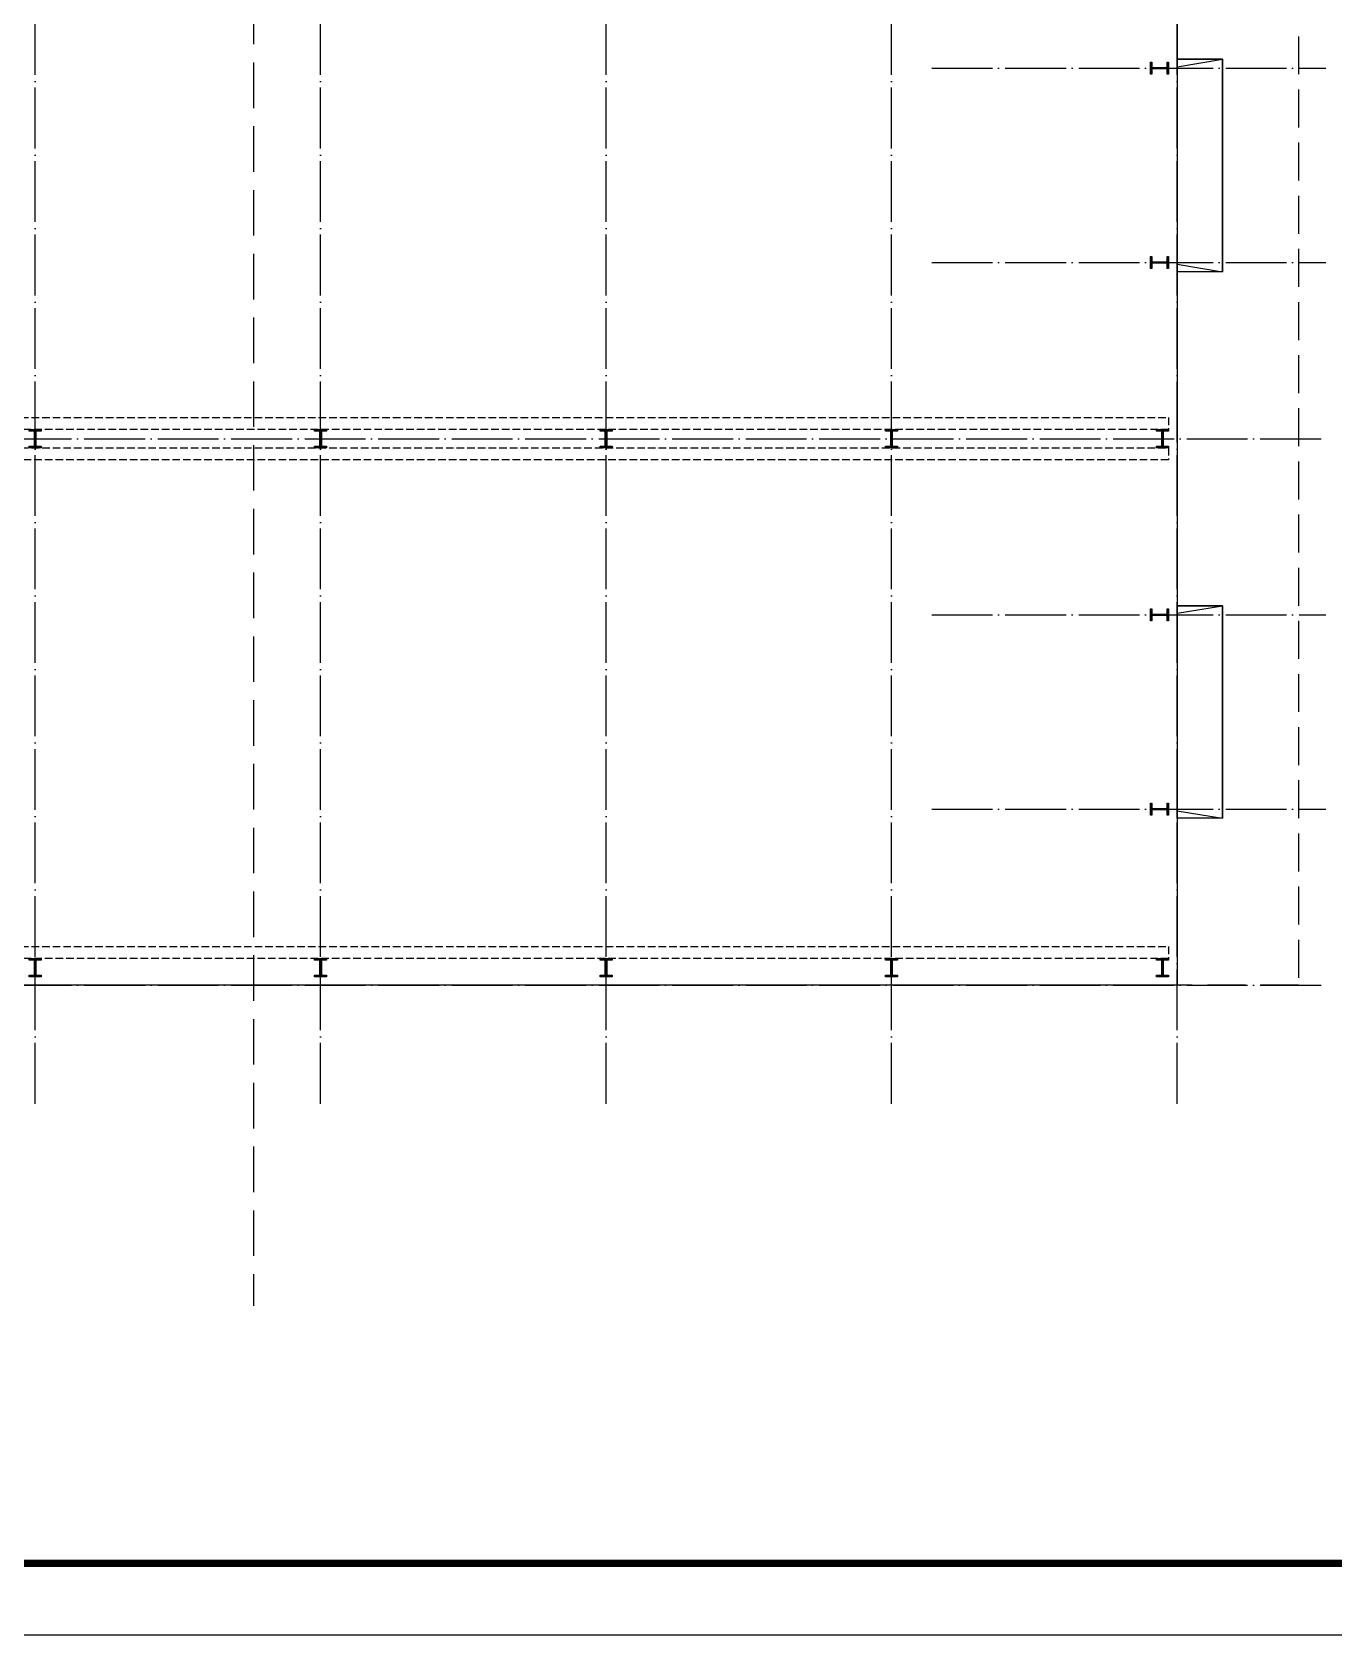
# Model space of a CAD drawing. Extents: x -446699 to 757189, y -606167 to -103070.
# Drawn here: x -158300 to -115435, y -274920 to -222135 of the extents above; entities that cross this region are included whole.
import ezdxf

# ---------------------------------------------------------------- set-up
doc = ezdxf.new("R2010")
doc.units = 0
doc.header["$LTSCALE"] = 1000
doc.header["$MEASUREMENT"] = 0
doc.linetypes.add('DASH', pattern=[0.35, 0.25, -0.1])
doc.linetypes.add('DOTE', pattern=[2.42, 2, -0.2, 0.02, -0.2])
for name, color, linetype in [('DOTE', 1, 'Continuous'), ('K+T', 252, 'Continuous'), ('PUB_TITLE', 4, 'Continuous'), ('STAIR', 2, 'Continuous')]:
    doc.layers.add(name, color=color, linetype=linetype)

# ---------------------------------------------------------------- blocks, each defined once
blk = doc.blocks.new('A$C4D50352B')
h = blk.add_hatch(color=256)
h.dxf.hatch_style = 1
h.paths.add_polyline_path([(0, 600), (400, 600), (400, 550), (225, 550), (225, 50), (400, 50), (400, 0), (0, 0), (0, 50), (175, 50), (175, 550), (0, 550)])
blk.add_lwpolyline([(0, 600), (400, 600), (400, 550), (225, 550), (225, 50), (400, 50), (400, 0), (0, 0), (0, 50), (175, 50), (175, 550), (0, 550)], close=True)
blk = doc.blocks.new('sdbadbasdbsd')
for p, rotation in [((-120880, -226590), 90), ((-121480, -232590), 270), ((-120880, -244590), 90), ((-121480, -250590), 270)]:
    blk.add_blockref('A$C4D50352B', p, dxfattribs=dict(rotation=rotation))
for p in [(-158400, -238890), (-149000, -238890), (-139600, -238890), (-130200, -238890), (-121280, -238890), (-158400, -256310), (-149000, -256310), (-139600, -256310), (-130200, -256310), (-121280, -256310)]:
    blk.add_blockref('A$C4D50352B', p)

msp = doc.modelspace()

# ---------------------------------------------------------------- linework, layer by layer
at = {"color": 251, "linetype": 'DASH', "ltscale": 6}
msp.add_lwpolyline([(-151008.5, -191637.6), (-151008.5, -264087.2)], dxfattribs=at)
msp.add_lwpolyline([(-214599.8, -199526.4), (-120599.8, -199526.4), (-120599.8, -253526.4), (-214599.8, -253526.4)], close=True)
at = {"layer": 'DOTE', "linetype": 'DOTE'}
for p, q in [((-158199.8, -257426.4), (-158199.8, -198626.4)), ((-148799.8, -257426.4), (-148799.8, -198626.4)), ((-139399.8, -257426.4), (-139399.8, -198626.4)), ((-129999.8, -257426.4), (-129999.8, -198626.4)), ((-120599.8, -257426.4), (-120599.8, -198626.4)), ((-128674.8, -223326.4), (-115699.8, -223326.4)), ((-128674.8, -229726.4), (-115699.8, -229726.4)), ((-219499.8, -235526.4), (-115699.8, -235526.4)), ((-128674.8, -241326.4), (-115699.8, -241326.4)), ((-128674.8, -247726.4), (-115699.8, -247726.4)), ((-219499.8, -253526.4), (-115699.8, -253526.4))]:
    msp.add_line(p, q, dxfattribs=at)
at = {"layer": 'K+T', "linetype": 'DASH'}
for points in [[(-214319.8, -234826.4), (-120879.8, -234826.4), (-120879.8, -235226.4), (-214319.8, -235226.4)], [(-214319.8, -235826.4), (-120879.8, -235826.4), (-120879.8, -236226.4), (-214319.8, -236226.4)], [(-214319.8, -252246.4), (-120879.8, -252246.4), (-120879.8, -252646.4), (-214319.8, -252646.4)]]:
    msp.add_lwpolyline(points, close=True, dxfattribs=at)
at = {"layer": 'PUB_TITLE'}
msp.add_lwpolyline([(-235234.7, -274919.7), (-77584.7, -274919.7), (-77584.7, -185819.7), (-235234.7, -185819.7)], close=True, dxfattribs=at)
at = {"layer": 'PUB_TITLE', "color": 14}
msp.add_lwpolyline([(-235234.7, -274919.7), (-77584.7, -274919.7), (-77584.7, -185819.7), (-235234.7, -185819.7)], close=True, dxfattribs=at)
at = {"layer": 'PUB_TITLE', "color": 14, "const_width": 236}
msp.add_lwpolyline([(-229335.6, -272560), (-79084.7, -272560), (-79084.7, -188179.7), (-229335.6, -188179.7)], close=True, dxfattribs=at)
at = {"layer": 'STAIR', "linetype": 'DASH', "ltscale": 5}
msp.add_lwpolyline([(-120599.8, -199526.4), (-116599.8, -199526.4), (-116599.8, -253526.4), (-120599.8, -253526.4)], dxfattribs=at)
at = {"layer": 'STAIR'}
for points in [[(-120599.8, -223526.4), (-120599.8, -223026.4), (-119099.8, -223026.4), (-119099.8, -229526.4), (-119099.8, -230026.4), (-120599.8, -230026.4), (-120599.8, -229526.4), (-120599.8, -229776.4), (-119099.8, -230026.4), (-119099.8, -223026.4), (-120599.8, -223026.4), (-120599.8, -223276.4), (-119099.8, -223026.4)], [(-120599.8, -241526.4), (-120599.8, -241026.4), (-119099.8, -241026.4), (-119099.8, -247526.4), (-119099.8, -248026.4), (-120599.8, -248026.4), (-120599.8, -247526.4), (-120599.8, -247776.4), (-119099.8, -248026.4), (-119099.8, -241026.4), (-120599.8, -241026.4), (-120599.8, -241276.4), (-119099.8, -241026.4)]]:
    msp.add_lwpolyline(points, dxfattribs=at)

# ---------------------------------------------------------------- block references
msp.add_blockref('sdbadbasdbsd', (0, 3064))

doc.saveas('drawing.dxf')
